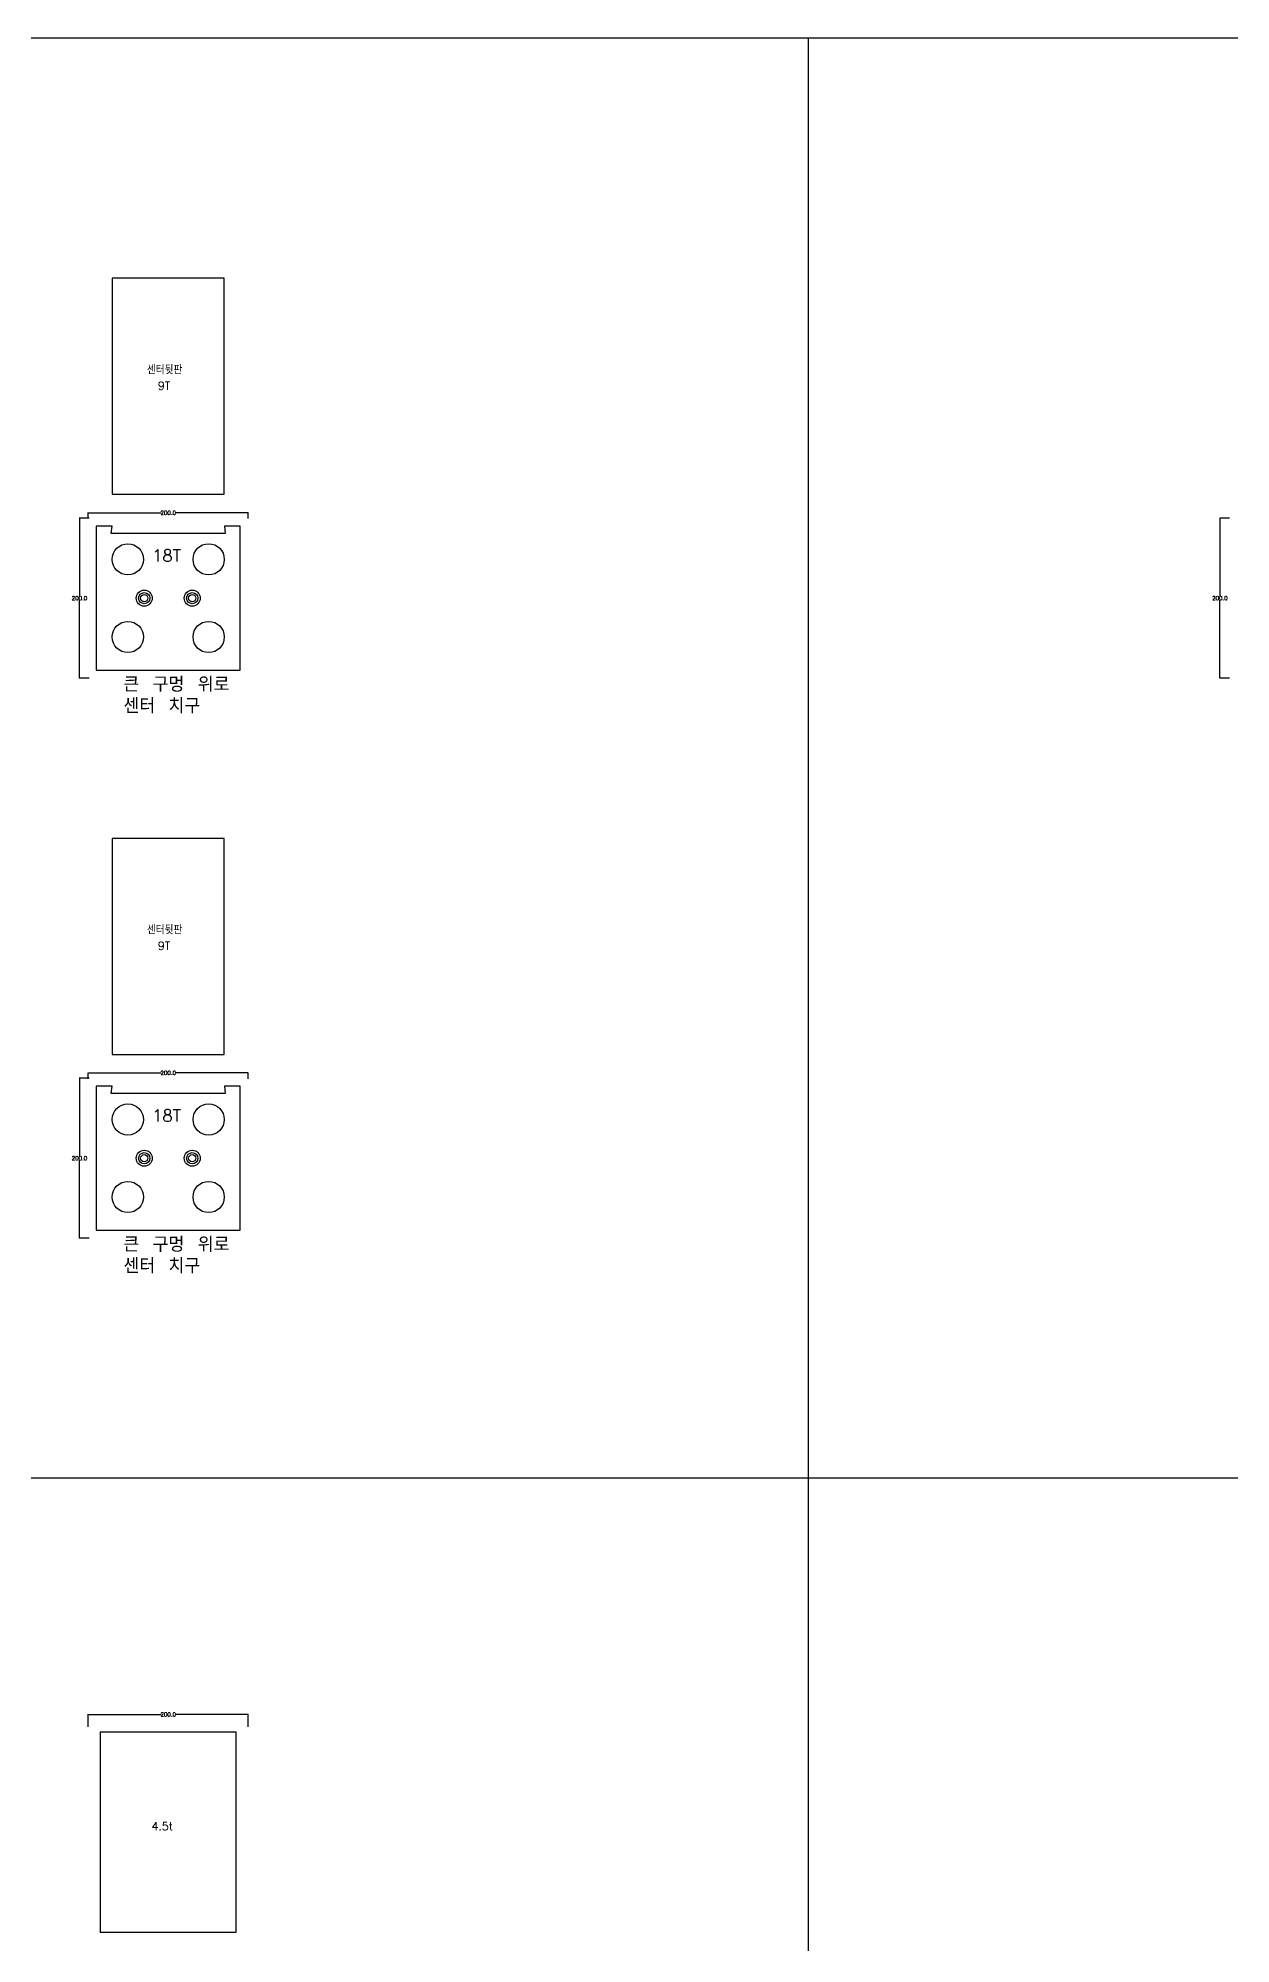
# Model space of a CAD drawing. Header units: millimetres. Extents: x 37110 to 56310, y -3510 to 5490.
# Drawn here: x 39347 to 40839, y 3108 to 5490 of the extents above; entities that cross this region are included whole.
import ezdxf

# ---------------------------------------------------------------- set-up
doc = ezdxf.new("R2010")
doc.units = ezdxf.units.MM
for name, color, linetype in [('TEXT', 3, 'Continuous'), ('볼트 구멍', 7, 'Continuous'), ('치구', 7, 'Continuous'), ('치수', 7, 'Continuous')]:
    doc.layers.add(name, color=color, linetype=linetype)
doc.styles.get("Standard").update_dxf_attribs({"font": 'txt.shx', "bigfont": 'whgtxt.shx'})
doc.dimstyles.get("Standard").update_dxf_attribs({"dimtxt": 7, "dimasz": 0.18, "dimexe": 0.18, "dimexo": 0.0625, "dimgap": 0.09, "dimtad": 0, "dimtih": 1, "dimtoh": 1, "dimdec": 1, "dimzin": 0, "dimdsep": 46, "dimtxsty": 'Standard', "dimcen": 0.09, "dimadec": 0, "dimazin": 0, "dimtfac": 1, "dimtdec": 1, "dimtofl": 0, "dimtmove": 0, "dimatfit": 3, "dimfxl": 0, "dimtolj": 1, "dimtzin": 0, "dimarcsym": 0})

# ---------------------------------------------------------------- blocks, each defined once
blk = doc.blocks.new('*D1554')
at = {"layer": 'Defpoints', "color": 0, "linetype": 'Continuous'}
for p in [(39411, 4890), (39399, 4690), (39411, 4690)]:
    blk.add_point(p, dxfattribs=at)
at = {"layer": '치수', "color": 0, "linetype": 'Continuous', "lineweight": -2}
for p, q in [((39411, 4890), (39398.8, 4890)), ((39399, 4889.8), (39399, 4792.6)), ((39399, 4690.2), (39399, 4787.4)), ((39411, 4690), (39398.8, 4690))]:
    blk.add_line(p, q, dxfattribs=at)
at = {"layer": '치수', "color": 0, "linetype": 'Continuous'}
for points in [[(39398.9, 4889.8), (39399, 4889.8), (39399, 4890)], [(39398.9, 4690.2), (39399, 4690.2), (39399, 4690)]]:
    blk.add_solid(points, dxfattribs=at)
at = {"layer": '치수', "color": 0, "linetype": 'Continuous', "insert": (39399, 4790), "char_height": 5, "attachment_point": 5}
blk.add_mtext('\\A1;200.0', dxfattribs=at)
blk = doc.blocks.new('*D1604')
at = {"layer": 'Defpoints', "color": 0, "linetype": 'Continuous'}
for p in [(39411, 4190), (39399, 3990), (39411, 3990)]:
    blk.add_point(p, dxfattribs=at)
at = {"layer": '치수', "color": 0, "linetype": 'Continuous', "lineweight": -2}
for p, q in [((39411, 4190), (39398.8, 4190)), ((39399, 4189.8), (39399, 4092.6)), ((39399, 3990.2), (39399, 4087.4)), ((39411, 3990), (39398.8, 3990))]:
    blk.add_line(p, q, dxfattribs=at)
at = {"layer": '치수', "color": 0, "linetype": 'Continuous'}
for points in [[(39398.9, 4189.8), (39399, 4189.8), (39399, 4190)], [(39398.9, 3990.2), (39399, 3990.2), (39399, 3990)]]:
    blk.add_solid(points, dxfattribs=at)
at = {"layer": '치수', "color": 0, "linetype": 'Continuous', "insert": (39399, 4090), "char_height": 5, "attachment_point": 5}
blk.add_mtext('\\A1;200.0', dxfattribs=at)
blk = doc.blocks.new('*D1618')
at = {"layer": 'Defpoints', "color": 0, "linetype": 'Continuous'}
for p in [(39610, 4196.7), (39410, 4189.3), (39610, 4189.3)]:
    blk.add_point(p, dxfattribs=at)
at = {"layer": '치수', "color": 0, "linetype": 'Continuous', "lineweight": -2}
for p, q in [((39410, 4189.4), (39410, 4196.9)), ((39410.2, 4196.7), (39501.2, 4196.7)), ((39609.8, 4196.7), (39518.8, 4196.7)), ((39610, 4189.4), (39610, 4196.9))]:
    blk.add_line(p, q, dxfattribs=at)
at = {"layer": '치수', "color": 0, "linetype": 'Continuous'}
for points in [[(39410.2, 4196.8), (39410.2, 4196.7), (39410, 4196.7)], [(39609.8, 4196.8), (39609.8, 4196.7), (39610, 4196.7)]]:
    blk.add_solid(points, dxfattribs=at)
at = {"layer": '치수', "color": 0, "linetype": 'Continuous', "insert": (39510, 4196.7), "char_height": 5, "attachment_point": 5}
blk.add_mtext('\\A1;200.0', dxfattribs=at)
blk = doc.blocks.new('*D2084')
at = {"layer": 'Defpoints', "color": 0, "linetype": 'Continuous'}
for p in [(39410, 4889.3), (39610, 4896.7), (39610, 4889.3)]:
    blk.add_point(p, dxfattribs=at)
at = {"layer": '치수', "color": 0, "linetype": 'Continuous', "lineweight": -2}
for p, q in [((39410, 4889.4), (39410, 4896.9)), ((39410.2, 4896.7), (39501.2, 4896.7)), ((39609.8, 4896.7), (39518.8, 4896.7)), ((39610, 4889.4), (39610, 4896.9))]:
    blk.add_line(p, q, dxfattribs=at)
at = {"layer": '치수', "color": 0, "linetype": 'Continuous'}
for points in [[(39410.2, 4896.8), (39410.2, 4896.7), (39410, 4896.7)], [(39609.8, 4896.8), (39609.8, 4896.7), (39610, 4896.7)]]:
    blk.add_solid(points, dxfattribs=at)
at = {"layer": '치수', "color": 0, "linetype": 'Continuous', "insert": (39510, 4896.7), "char_height": 5, "attachment_point": 5}
blk.add_mtext('\\A1;200.0', dxfattribs=at)
blk = doc.blocks.new('*D2013')
at = {"layer": 'Defpoints', "color": 0, "linetype": 'Continuous'}
for p in [(39610, 3394.8), (39410, 3379.1), (39610, 3379.1)]:
    blk.add_point(p, dxfattribs=at)
at = {"layer": '치수', "color": 0, "linetype": 'Continuous', "lineweight": -2}
for p, q in [((39410, 3379.2), (39410, 3395)), ((39410.2, 3394.8), (39501.2, 3394.8)), ((39609.8, 3394.8), (39518.8, 3394.8)), ((39610, 3379.2), (39610, 3395))]:
    blk.add_line(p, q, dxfattribs=at)
at = {"layer": '치수', "color": 0, "linetype": 'Continuous'}
for points in [[(39410.2, 3394.8), (39410.2, 3394.8), (39410, 3394.8)], [(39609.8, 3394.8), (39609.8, 3394.8), (39610, 3394.8)]]:
    blk.add_solid(points, dxfattribs=at)
at = {"layer": '치수', "color": 0, "linetype": 'Continuous', "insert": (39510, 3394.8), "char_height": 5, "attachment_point": 5}
blk.add_mtext('\\A1;200.0', dxfattribs=at)
blk = doc.blocks.new('*D2317')
at = {"layer": 'Defpoints', "color": 0, "linetype": 'Continuous'}
for p in [(40836.9, 4890), (40824.8, 4690), (40836.9, 4690)]:
    blk.add_point(p, dxfattribs=at)
at = {"layer": '치수', "color": 0, "linetype": 'Continuous', "lineweight": -2}
for p, q in [((40836.8, 4890), (40824.6, 4890)), ((40824.8, 4889.8), (40824.8, 4792.6)), ((40824.8, 4690.2), (40824.8, 4787.4)), ((40836.8, 4690), (40824.6, 4690))]:
    blk.add_line(p, q, dxfattribs=at)
at = {"layer": '치수', "color": 0, "linetype": 'Continuous'}
for points in [[(40824.8, 4889.8), (40824.8, 4889.8), (40824.8, 4890)], [(40824.8, 4690.2), (40824.8, 4690.2), (40824.8, 4690)]]:
    blk.add_solid(points, dxfattribs=at)
at = {"layer": '치수', "color": 0, "linetype": 'Continuous', "insert": (40824.8, 4790), "char_height": 5, "attachment_point": 5}
blk.add_mtext('\\A1;200.0', dxfattribs=at)

msp = doc.modelspace()

# ---------------------------------------------------------------- linework, layer by layer
at = {"color": 6}
for p, q in [((56310, 5490), (37110, 5490)), ((40310, 5490), (40310, -3510)), ((56310, 3690), (37110, 3690))]:
    msp.add_line(p, q, dxfattribs=at)
at = {"color": 1}
for points in [[(39440, 4919.803), (39580, 4919.803), (39580, 5189.803), (39440, 5189.803)], [(39440, 4219.803), (39580, 4219.803), (39580, 4489.803), (39440, 4489.803)]]:
    msp.add_lwpolyline(points, close=True, dxfattribs=at)
at = {"layer": '볼트 구멍', "color": 1}
for centre in [(39480, 4790), (39540, 4790), (39480, 4090), (39540, 4090)]:
    msp.add_circle(centre, 10, dxfattribs=at)
at = {"layer": '볼트 구멍', "color": 6}
for centre in [(39480, 4790), (39540, 4790), (39480, 4090), (39540, 4090)]:
    msp.add_circle(centre, 7, dxfattribs=at)
at = {"layer": '볼트 구멍', "color": 3}
for centre in [(39480, 4790), (39540, 4790), (39480, 4090), (39540, 4090)]:
    msp.add_circle(centre, 4.5, dxfattribs=at)
at = {"layer": '치구'}
for points in [[(39439.75, 4880), (39420, 4880), (39420, 4700), (39600, 4700), (39600, 4880), (39580.25, 4880), (39581.25, 4871), (39438.75, 4871)], [(39439.75, 4180), (39420, 4180), (39420, 4000), (39600, 4000), (39600, 4180), (39580.25, 4180), (39581.25, 4171), (39438.75, 4171)], [(39425, 3122.5), (39595, 3122.5), (39595, 3372.5), (39425, 3372.5)]]:
    msp.add_lwpolyline(points, close=True, dxfattribs=at)
for centre in [(39459.5, 4838.5), (39560.5, 4838.5), (39459.5, 4741.5), (39560.5, 4741.5), (39459.5, 4138.5), (39560.5, 4138.5), (39459.5, 4041.5), (39560.5, 4041.5)]:
    msp.add_circle(centre, 19.5, dxfattribs=at)

# ---------------------------------------------------------------- texts
at = {"color": 1}
for s, p in [('센터뒷판', (39483.395, 5070.09)), ('9T', (39497.073, 5050.534)), ('센터뒷판', (39483.395, 4370.09)), ('9T', (39497.073, 4350.534))]:
    msp.add_text(s, height=10, dxfattribs=at).set_placement(p)
at = {"layer": 'TEXT', "color": 1}
for s, height, p in [('18T', 15, (39489.865, 4835.772)), ('18T', 15, (39489.865, 4135.772)), ('4.5t', 10, (39489.137, 3250.097))]:
    msp.add_text(s, height=height, dxfattribs=at).set_placement(p)
at = {"layer": 'TEXT', "color": 1, "linetype": 'Continuous'}
for s, p in [('큰 구멍 위로 ', (39453.902, 4672.929)), ('센터 치구', (39453.902, 4646.143)), ('큰 구멍 위로 ', (39453.902, 3972.929)), ('센터 치구', (39453.902, 3946.143))]:
    msp.add_text(s, height=18.75, dxfattribs=at).set_placement(p)

# ---------------------------------------------------------------- dimensions: what is measured, and where the dimension line sits
at = {"layer": '치수', "color": 4, "linetype": 'Continuous'}
for base, p1, p2, picture, middle in [((39398.97, 4690), (39411.04, 4890), (39411.04, 4690), '*D1554', (39398.97, 4790)), ((40824.782, 4690), (40836.852, 4890), (40836.852, 4690), '*D2317', (40824.782, 4790)), ((39398.97, 3990), (39411.04, 4190), (39411.04, 3990), '*D1604', (39398.97, 4090))]:
    dim = msp.add_linear_dim(base=base, p1=p1, p2=p2, angle=90, dimstyle='Standard', override={"dimtxt": 5}, dxfattribs=at)
    dim.commit()
    dim.dimension.update_dxf_attribs({"geometry": picture, "text_midpoint": middle})
for base, p1, p2, picture, middle in [((39610, 4896.722), (39410, 4889.325), (39610, 4889.325), '*D2084', (39510, 4896.722)), ((39610, 4196.722), (39410, 4189.325), (39610, 4189.325), '*D1618', (39510, 4196.722)), ((39610, 3394.806), (39410, 3379.115), (39610, 3379.115), '*D2013', (39510, 3394.806))]:
    dim = msp.add_linear_dim(base=base, p1=p1, p2=p2, dimstyle='Standard', override={"dimtxt": 5}, dxfattribs=at)
    dim.commit()
    dim.dimension.update_dxf_attribs({"geometry": picture, "text_midpoint": middle})

doc.saveas('drawing.dxf')
